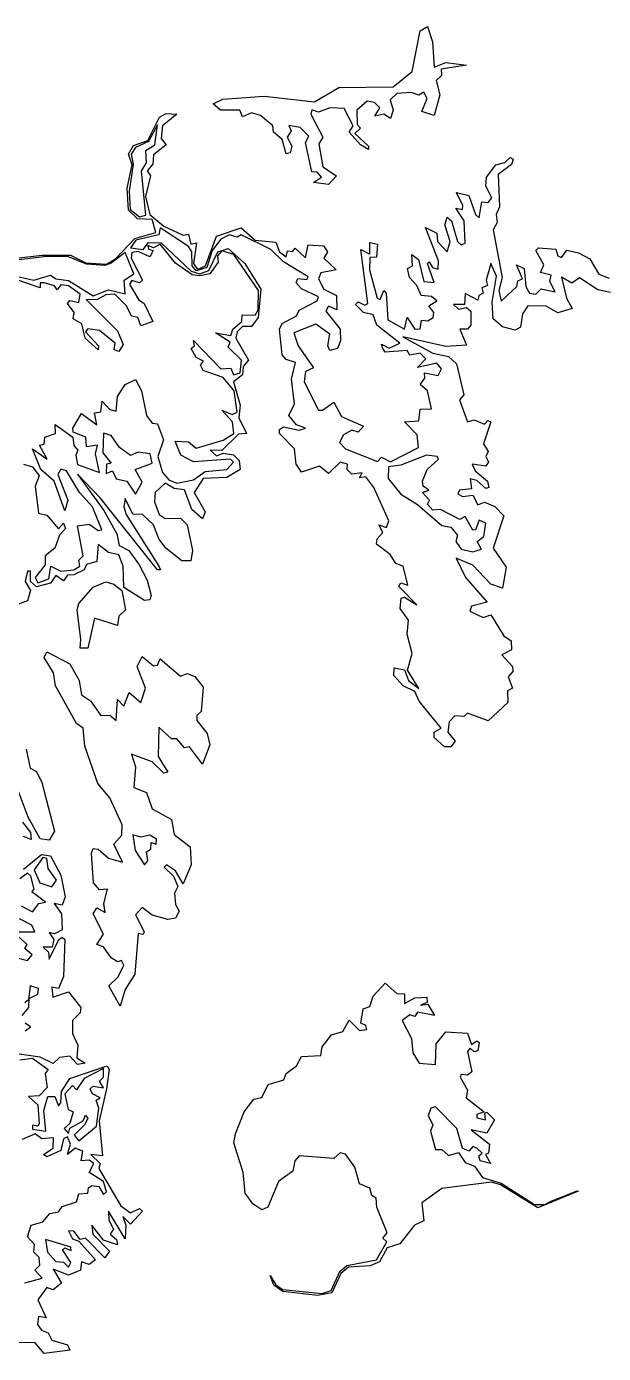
# Model space of a CAD drawing. Header units: millimetres. Extents: x 50 to 541, y 93 to 399.
# Drawn here: x 212.1 to 324.1, y 98.7 to 356.4 of the extents above; entities that cross this region are included whole.
import ezdxf

# ---------------------------------------------------------------- set-up
doc = ezdxf.new("R2010")
doc.units = ezdxf.units.MM
doc.layers.add('BAND_03', color=3, linetype='Continuous')

msp = doc.modelspace()

# ---------------------------------------------------------------- linework, layer by layer
at = {"layer": 'BAND_03'}
for points in [[(267.5, 328.14), (266.23, 333.88), (266.92, 335.12), (265.25, 336.74), (263, 337.14), (263.44, 336.12), (262.72, 334.88), (263.6, 333.12), (263.27, 331.88), (262.5, 331.66), (261.75, 334.44), (260.03, 335.88), (259.89, 337.12), (257.5, 339.1), (255.75, 339.63), (254, 338.87), (253.5, 340.12), (249.75, 340.12), (248.34, 341.38), (250.17, 342.25), (258.25, 342.83), (268, 341.74), (272.75, 344.52), (283.25, 344.7), (286.95, 347.62), (288.5, 355.57), (289.96, 356.38), (290.93, 353.38), (291.25, 348.48), (293.5, 349.37), (297.53, 348.88), (292.58, 348.12), (292.65, 346.88), (291.61, 345.88), (292.36, 343.12), (291.25, 339.13), (288.83, 339.88), (289.86, 342.38), (289.25, 343.63), (288.25, 343.04), (286.75, 343.57), (284, 343.38), (282.68, 342.12), (283.25, 340.12), (282.75, 338.53), (281.5, 339.37), (279.75, 338.96), (280.67, 340.62), (279.65, 341.62), (278.25, 341.88), (276.25, 340.12), (276.28, 337.38), (276.96, 336.62), (275.82, 335.62), (278.5, 333.16), (278.5, 332.53), (276.96, 333.38), (274.75, 335.85), (275.53, 337.12), (273.75, 340.45), (271, 340.6), (268.75, 339.74), (267.5, 340.2), (267.28, 339.38), (269.65, 334.88), (268.83, 333.62), (269.64, 329.12), (272.29, 327.38), (270.75, 325.69), (267.84, 326.12), (269.37, 327.12), (268.5, 328.12)], [(237.01, 333.38), (237.5, 337.31), (235.75, 334.04), (233.25, 332.91), (232.38, 331.62), (232.79, 329.62), (231.99, 324.38), (232.23, 320.88), (234, 319.4), (235.25, 319.76), (234.37, 328.38), (235.4, 329.88), (235.25, 332.28)], [(236.1, 273.38), (233.75, 273.7), (232.25, 273.08), (230.16, 274.62), (228.5, 276.98), (227, 277.41), (226.89, 273.62), (228.51, 271.62), (227.62, 271.38), (227.52, 269.62), (228.75, 270.1), (229.5, 268.55), (231.55, 268.12), (233.25, 265.58), (234.51, 267.88), (233.15, 270.38), (236.5, 271.59)], [(300, 260.54), (299.25, 258.65), (298.75, 258.59), (297.25, 261.21), (296.25, 260.66), (292.5, 262.58), (291, 262.45), (289.93, 263.62), (290.32, 264.38), (288.98, 265.88), (290.19, 266.38), (289.12, 267.12), (288.95, 268.12), (289.86, 270.38), (292.08, 272.38), (291.8, 272.88), (289.75, 273.12), (284.75, 271.2), (282.37, 270.88), (282.28, 268.62), (284.75, 265.58), (288, 263.59), (292.75, 259.52), (294.5, 259.15), (295.79, 257.62), (295.44, 256.38), (296.5, 254.91), (298.75, 254.37), (300.42, 254.88), (299.61, 256.38), (300.88, 257.38), (301.25, 259.94)], [(225, 247.51), (227.5, 248.57), (229, 248.07), (230.6, 246.88), (231.28, 243.12), (229.99, 241.88), (229.75, 240.07), (225.25, 241.51), (224, 235.67), (222.5, 235.66), (222.64, 237.38), (221.88, 243.12), (222.25, 244.36)], [(230.5, 175.01), (229.75, 174.74), (228.5, 175.53), (227, 177.71), (225.73, 178.12), (227.01, 180.12), (225.01, 184.12), (225.75, 185.24), (227.36, 184.38), (227.07, 186.12), (227.78, 188.88), (226.25, 188.76), (225.1, 190.12), (224.71, 195.88), (225, 196.76), (226, 196.65), (227.98, 194.88), (230.72, 194.12), (229.05, 197.62), (230.55, 199.38), (230.63, 201.38), (228.25, 206.59), (225.9, 209.38), (223.4, 216.62), (223.08, 220.12), (221.75, 221.06), (217.7, 228.38), (217.28, 230.88), (215.5, 233.88), (216, 234.95), (220.46, 232.62), (222.28, 229.38), (222.77, 226.62), (224.5, 225.45), (226.5, 222.57), (228.25, 222.68), (229.5, 221.63), (229.75, 225.73), (231, 224.4), (232, 227.09), (234.25, 225.13), (235.2, 227.88), (233.58, 232.12), (234.5, 234.03), (236.75, 232.25), (237.5, 232.39), (238, 233.6), (242, 230.25), (243.25, 230.78), (244.75, 230.16), (246.4, 228.12), (246, 223.38), (245.13, 222.62), (245.12, 221.62), (247.13, 219.12), (247.67, 216.88), (246.25, 213.18), (243.75, 216.49), (242.75, 216.35), (241.25, 218.08), (240.25, 218.07), (237.75, 220.32), (237.66, 214.62), (239.51, 211.62), (238.75, 211.4), (236.5, 213.59), (232.44, 215.12), (233.25, 212.62), (232.94, 208.62), (235.36, 207.62), (236.5, 204.45), (240.23, 202.38), (240.75, 199.49), (243.87, 197.12), (244.02, 193.62), (242.5, 189.89), (241, 192.43), (239.25, 193.6), (238.83, 193.12), (240.64, 191.38), (241.44, 189.38), (240.84, 188.12), (240.99, 185.88), (241.71, 184.62), (241, 183.22), (239.5, 183), (236.5, 183.83), (234.5, 185.29), (233.22, 183.88), (234.91, 180.62), (234.75, 180.1), (233.75, 180.29), (233.08, 172.38), (231.22, 169.38), (230.25, 166.19), (228.06, 170.12), (229.87, 171.88), (230.97, 174.12)], [(237.25, 197.64), (237.29, 198.62), (236, 199.37), (234.25, 199), (232.75, 199.45), (233.17, 196.38), (235, 193.58), (235.61, 194.38), (235.38, 196.12), (236.24, 196.62), (236.25, 197.92)], [(213.53, 192.62), (214.68, 190.12), (217, 189.35), (217.91, 190.62), (216.3, 192.88), (216, 194.84), (215.25, 195.01)], [(260.5, 112.07), (261.88, 111.12), (269.5, 110.37), (271.25, 110.96), (272.92, 114.62), (274.25, 115.82), (280.05, 116.88), (282.04, 120.38), (281.25, 121.12), (282.13, 122.12), (280.08, 127.12), (280, 128.88), (279.16, 129.38), (278.75, 130.84), (276.75, 131.68), (275.81, 134.88), (274, 137.41), (273, 137.67), (271.75, 136.56), (265, 137.13), (264.16, 136.12), (263.79, 134.12), (261.04, 132.12), (258.91, 127.12), (257.75, 126.62), (256, 127.78), (254.55, 129.88), (254.15, 133.88), (252.33, 139.62), (252.67, 141.38), (254.33, 145.62), (256.21, 148.12), (257.75, 148.4), (259, 150.94), (262.05, 151.88), (262.52, 153.12), (264.5, 154.59), (265.49, 156.38), (269.25, 156.59), (269.5, 158.29), (271.33, 160.62), (273.5, 161.25), (274.75, 163.46), (276.75, 161.46), (278.17, 161.62), (278, 162.4), (276.98, 162.88), (277.45, 165.62), (278.75, 166.12), (279.4, 168.12), (281.75, 170.6), (284, 168.61), (285.5, 168.57), (285.5, 166.71), (287.5, 167.79), (289.85, 167.88), (289.88, 166.88), (288.62, 166.38), (290, 166.52), (291.33, 164.38), (288, 165.01), (287.5, 164.16), (286.5, 164.51), (285.01, 163.38), (286.84, 159.88), (287.08, 157.12), (288.35, 155.12), (291.5, 154.84), (291.63, 158.88), (293.5, 161.17), (297.75, 160.95), (298.5, 158.73), (299.5, 159.4), (300.01, 159.12), (299.75, 157.46), (299, 157.28), (298.25, 158), (297.7, 157.38), (298.59, 153.38), (297.75, 152.75), (296.5, 152.89), (296.28, 152.38), (297.75, 149.88), (297.49, 148.38), (300.96, 145.62), (299.55, 145.12), (299.5, 144.49), (301.23, 144.12), (301.08, 145.38), (301.5, 145.61), (302.94, 144.12), (301.5, 141.48), (298.41, 142.12), (301.97, 139.38), (301.78, 137.62), (301.2, 137.38), (302.21, 135.62), (300.16, 136.12), (299.9, 137.12), (300.56, 137.62), (299.52, 138.62), (298.75, 138.92), (298, 138.04), (296.75, 138.56), (295.62, 142.38), (291.5, 146.64), (290.61, 146.38), (290.1, 144.88), (290.97, 143.12), (290.52, 141.88), (291.5, 138.36), (292.75, 138.35), (294, 137.18), (296, 137.77), (297.25, 135.79), (299.08, 135.12), (300.63, 132.88), (304.25, 131.78), (310.72, 127.62), (312.74, 127.62), (314, 128.31), (319, 130.3), (319.22, 130.25), (311.38, 127), (304.12, 131.5), (302.38, 132), (292.75, 130.73), (288.88, 128), (289.26, 124.5), (287.45, 123.62), (284.6, 120), (282.12, 119.25), (280.62, 116.5), (278.82, 115.75), (274.62, 115.5), (273.12, 114.25), (271.38, 110.5), (268.62, 110), (261.88, 110.75), (260.12, 112), (259.38, 113.85)], [(226.39, 148.38), (224.9, 149.12), (224.42, 150.12), (225, 150.6), (227, 150.3), (226.27, 151.62), (227.05, 152.38), (227, 154.03), (223.25, 152.1), (221.75, 149.9), (221, 150.73), (219.5, 149.16), (220.15, 146.12), (221.12, 145.62), (220.5, 143.39), (219.38, 142.38), (220.25, 141.47), (220.5, 142.49), (223.07, 143.88), (223.5, 144.98), (223.97, 144.38), (223.31, 143.12), (221.31, 141.12), (222.25, 139.99), (225.65, 142.88), (226.12, 146.38), (225.58, 147.88)], [(220.67, 119.38), (215.73, 120.88), (216.14, 118.38), (217.75, 116.6), (219.25, 116.46), (220.25, 115.5), (220.66, 116.38), (219.07, 118.88), (219.5, 119.26), (220.75, 118.73)]]:
    msp.add_lwpolyline(points, close=True, dxfattribs=at)
for points in [[(202.05, 310.5), (215.12, 312), (220.62, 312), (223.62, 310.5), (227.62, 310.25), (229.38, 311.25), (233.12, 315.25), (237.2, 316.38), (236.5, 318.91), (233.62, 319.03), (231.88, 320.69), (231.62, 325), (232.62, 329.5), (231.88, 331.62), (232.88, 333.25), (235.62, 334.25), (237.88, 338.75), (239.21, 339.5), (241.24, 339.38), (238.5, 337.07), (238.25, 334.62), (239.21, 333.38), (236.75, 331.47), (236.6, 329.62), (235.5, 328.38), (236.15, 327.38), (235.19, 323.38), (236, 319.89), (238.75, 317.64), (242.5, 315.84), (243.5, 316.09), (244, 314.15), (245.08, 314.38), (244.47, 310.38), (245.25, 309.22), (246.81, 309.88), (249, 315.64), (253.75, 317.29), (256.5, 314.89), (260.5, 314.49), (261.21, 312.62), (262.5, 311.65), (262.75, 312.8), (263.75, 312.71), (264.25, 313.33), (266.25, 311.47), (266.75, 313.97), (269.75, 313.8), (270.53, 312.62), (269.84, 311.38), (272.21, 309.12), (269.25, 308.54), (268.8, 307.38), (269.82, 305.38), (272.27, 304.12), (272.36, 301.38), (270.75, 302.06), (270.2, 301.12), (272.99, 297.62), (273.02, 295.38), (272.5, 293.86), (271, 293.46), (270.57, 294.38), (270.96, 296.62), (268.25, 298.6), (264, 296.87), (264.82, 294.38), (267.78, 290.12), (266.25, 289.38), (265.98, 287.38), (268.75, 281.9), (269.55, 281.88), (271.75, 283.41), (273.25, 280.63), (277.5, 278.81), (276.5, 277.59), (275.25, 277.99), (273.63, 277.12), (272.87, 275.62), (274, 274.41), (280.25, 271.92), (281, 272.76), (282.75, 271.83), (288.17, 274.62), (287.96, 277.12), (285.5, 279.64), (288.25, 279.81), (288.5, 282.07), (290.71, 282.12), (289.92, 285.62), (288.5, 286.88), (289.42, 288.12), (289.34, 289.12), (292, 288.62), (292.69, 289.88), (291.75, 291.04), (288, 290.17), (289.61, 291.88), (288.5, 292.97), (286.5, 292.57), (286, 293.49), (281.75, 293.18), (281.25, 293.84), (281, 294.72), (282.5, 293.92), (284.59, 294.88), (280.14, 298.38), (279.42, 300.38), (277.5, 300.86), (275.98, 302.38), (276.5, 302.89), (277.75, 302.28), (278.34, 302.62), (277, 313.11), (278.75, 312.17), (278.75, 314.41), (280.25, 314.12), (280.07, 311.62), (278.75, 311.54), (278.69, 309.12), (280.15, 303.62), (280.75, 303.38), (281.5, 305.14), (281.89, 304.62), (282.25, 299.42), (285.5, 297.62), (286, 299.91), (287.47, 297.62), (288.5, 297.65), (288.8, 299.38), (290, 299.2), (291.07, 299.88), (291.16, 300.88), (290.24, 302.12), (291.75, 303.12), (290.75, 303.96), (288.75, 304.12), (287.9, 306.12), (286.45, 307.62), (286.06, 309.38), (287.03, 309.88), (286.92, 312.12), (288.18, 311.12), (289.23, 306.88), (291.25, 306.7), (289.97, 310.38), (290.25, 310.71), (290.89, 309.62), (292, 309.28), (292.06, 310.88), (289.58, 317.38), (291.75, 316.26), (291.88, 314.62), (293.75, 312.62), (294.38, 314.62), (293.34, 317.88), (293.75, 319.34), (294.58, 318.62), (295.75, 314.65), (296.5, 313.98), (297.25, 314.29), (297.1, 318.62), (295.47, 321.12), (296.75, 320.84), (296.8, 321.62), (295.6, 324.12), (298, 323.55), (299.25, 319.88), (300, 319.22), (300.5, 322.37), (301.75, 322.2), (302.46, 323.12), (301.3, 325.38), (301.43, 327.12), (303.25, 329.5), (305, 329.96), (306, 330.93), (306.58, 330.62), (306.25, 329.57), (303.69, 327.62), (303.96, 321.38), (303.31, 319.88), (303.5, 318.32), (302.68, 316.88), (304.42, 307.62), (303.81, 305.12), (304.25, 303.08), (307.31, 305.88), (307.5, 306.98), (308.4, 307.38), (307.25, 310.13), (308.74, 309.38), (309.07, 305.88), (309.75, 304.63), (311, 304.41), (312, 305.42), (314.74, 304.88), (313.71, 306.88), (314, 308.12), (311.89, 308.62), (312.54, 310.12), (311, 312.88), (311.5, 313.43), (314.87, 313.12), (315.25, 311.88), (316, 311.53), (317, 312.96), (319.25, 312.44), (321.5, 311.26), (323.25, 308.27), (325.25, 307.51)], [(325.5, 304.76), (323, 305.28), (319.5, 307.55), (318, 306.57), (316, 307.74), (316.95, 303.62), (318.03, 301.62), (315.25, 300.78), (313, 302.11), (309.44, 302.12), (308.37, 300.62), (308, 297.98), (307, 297.44), (304.5, 298.06), (302.7, 299.62), (302.53, 302.88), (303.32, 307.88), (302.25, 310.35), (301.37, 307.12), (301.63, 306.12), (300.5, 305.67), (300.75, 304.62), (299.9, 304.12), (299.75, 303.24), (297.25, 304.52), (297.12, 302.38), (294.97, 302.38), (296, 301.51), (297.5, 301.84), (298.39, 301.12), (298.34, 298.38), (297.75, 297.6), (296.21, 297.62), (297.5, 294.53), (293.5, 294.25), (285.17, 296.12), (291, 292.98), (294, 292.32), (295.55, 290.88), (297.01, 284.88), (296.15, 283.88), (297.75, 279.62), (299, 280.03), (301, 279.15), (301.67, 279.88), (302.26, 279.62), (300.84, 275.38), (301.72, 273.88), (301.27, 272.88), (301.82, 271.88), (301.25, 271.01), (298.64, 271.38), (299.23, 270.12), (301.58, 268.12), (301.88, 266.88), (301.25, 266.67), (299.5, 268.26), (298.25, 268.54), (298.5, 266.61), (296.17, 266.38), (295.84, 265.62), (296.75, 265.11), (298.75, 265.4), (299.75, 263.53), (301, 264.05), (303, 263.21), (304.77, 261.38), (302.71, 255.12), (305.21, 251.38), (304.5, 247.33), (302.25, 248.07), (298.75, 251.81), (295.5, 253.12), (297.32, 249.38), (301.57, 244.62), (298.5, 243.83), (298.18, 242.88), (300.75, 241.65), (302.25, 242.12), (304.75, 238.07), (306.21, 237.12), (306.25, 235.33), (304.36, 234.38), (306.43, 232.12), (306.53, 231.12), (305.64, 230.12), (306.48, 227.88), (305.5, 227.39), (305.55, 225.12), (301.75, 221.55), (297.75, 223.07), (297, 222.43), (295.25, 222.56), (294.15, 221.38), (293.93, 219.38), (295.34, 217.62), (294.5, 216.49), (293.25, 216.54), (291.25, 218.3), (291.23, 219.38), (292.62, 220.12), (288.34, 225.38), (287.5, 227.24), (285.22, 228.38), (283.44, 230.38), (283.5, 231.85), (285.5, 231.44), (286.26, 229.38), (288.25, 227.83), (286.09, 231.38), (286.95, 234.62), (285.97, 238.38), (286.25, 241.12), (284.64, 243.38), (284.85, 245.38), (285.5, 245.55), (287.86, 244.12), (284.38, 247.62), (284.75, 248.37), (286.15, 247.88), (285.23, 251.62), (283.78, 252.12), (282.68, 253.88), (280.06, 255.88), (280.15, 256.88), (281.3, 258.12), (280.5, 259.62), (282, 259.12), (282.46, 260.38), (279.5, 266.85), (278, 268.94), (276.75, 268.73), (277.25, 269.73), (275.25, 269.48), (274.34, 270.38), (274.44, 271.38), (273, 271.78), (270.75, 269.61), (269, 271.01), (265.5, 269.86), (264.45, 271.38), (264.11, 274.38), (261.19, 277.38), (261.22, 278.12), (262, 278.62), (265, 277.99), (266.24, 278.38), (264.5, 279.07), (263.04, 280.88), (264.09, 283.12), (263.52, 287.88), (264.31, 291.12), (262.5, 291.73), (261.74, 292.62), (261.18, 297.62), (261.75, 298.71), (264.5, 300.21), (265, 301.29), (268.55, 303.12), (268.75, 303.9), (265.5, 305.42), (264.45, 306.62), (264.75, 307.44), (266.5, 307.27), (266.75, 307.78), (262, 310.66), (259.5, 313.1), (253.75, 315.93), (253, 315.48), (251.5, 315.9), (249.8, 315.12), (248.15, 312.88), (247.06, 309.62), (245, 308.92), (244.22, 309.88), (244.16, 312.62), (243.5, 313.69), (238, 317.31), (237.75, 315.96), (233.3, 314.88), (232.25, 313.39), (234.75, 313.07), (235.75, 314.46), (238.25, 314.38), (244.04, 308.88), (245.75, 308.37), (247.5, 309), (249.25, 312.66), (251.25, 313.28), (254.48, 310.38), (257.61, 305.38), (257.09, 299.88), (255.74, 298.12), (254, 298.13), (252.97, 297.12), (252.72, 295.88), (255.16, 291.62), (254.12, 290.38), (254, 288.74), (252.26, 287.38), (253.57, 282.88), (253.28, 280.38), (254.8, 277.38), (253.25, 277.25), (250, 274.03), (247.72, 274.12), (249, 273.01), (250.25, 273.51), (252.25, 273.22), (253.38, 272.12), (253.54, 270.38), (251, 268.79), (246.4, 268.62), (244.62, 265.88), (246.74, 262.12), (246.25, 260.78), (244.16, 262.62), (242.75, 266.42), (240.75, 266.67), (239, 267.73), (237.06, 265.88), (236.9, 264.12), (237.85, 261.62), (239, 260.85), (242, 260.92), (243.25, 259.62), (244.3, 254.62), (244, 252.63), (242.25, 252.63), (239.16, 255.12), (237.76, 256.88), (236.75, 259.65), (234.57, 261.62), (232.75, 261.72), (231.25, 264.71), (230.97, 263.12), (231.45, 261.62), (237.8, 251.62), (238.07, 250.88), (237.48, 250.88), (226.36, 264.88), (222, 269.45), (227.09, 262.38), (229.61, 257.88), (230.08, 255.62), (231.96, 254.62), (233.93, 251.88), (235.48, 248.88), (236.28, 245.88), (236, 245.09), (235, 244.93), (231, 247.43), (230.84, 251.62), (230, 253.8), (228, 254.24), (226, 255.8), (225.75, 252.52), (223.75, 251.92), (223.24, 250.88), (221.25, 249.92), (220, 249.86), (219.25, 248.73), (217.75, 249.81), (216.75, 248.27), (214, 247.57), (212.87, 248.62), (212.84, 250.62), (212.26, 250.62), (211.78, 248.62), (212.82, 246.88), (212.27, 244.88), (210, 244.03)], [(209.75, 307.94), (213.5, 307.15), (216.75, 308.1), (217.75, 307.36), (220.25, 307.04), (225, 304.08), (228, 305.23), (231.25, 304.46), (231.04, 307.12), (232.9, 308.38), (231.25, 312.52), (228.5, 310.45), (227.25, 309.95), (223.75, 310.24), (220.25, 311.66), (216, 311.7), (202.5, 310.12)], [(211.5, 271.42), (213.25, 270.89), (214.53, 269.12), (213.77, 267.12), (214.41, 261.88), (216, 261.51), (218.25, 258.87), (219.25, 259.93), (219.63, 258.88), (218.45, 257.62), (217.54, 255.12), (215.71, 253.62), (215.68, 251.88), (213.76, 249.38), (214.25, 248.36), (216.39, 249.12), (216.81, 251.62), (218.75, 250.61), (221.25, 250.87), (222.43, 251.62), (222.25, 252.73), (223.04, 253.62), (222, 259.43), (224.25, 259.74), (226, 258.5), (226.68, 258.62), (224.91, 263.12), (222.37, 265.88), (219.82, 270.12), (218.75, 270.4), (218.15, 269.38), (220.12, 264.38), (219.5, 262.36), (217.45, 268.12), (214.88, 270.38), (213.24, 274.38), (216.1, 272.38), (214.56, 275.12), (215.5, 275.28), (215.63, 276.62), (217.73, 277.38), (217.62, 279.12), (221.06, 276.62), (221.25, 275.01), (222.01, 274.12), (221.63, 273.12), (222, 271.34), (226.25, 269.8), (225.47, 273.38), (225.83, 275.12), (223.75, 274.79), (223.6, 276.62), (221.12, 277.62), (221.04, 278.38), (222.75, 281.26), (225.75, 279.07), (225.29, 281.38), (226.5, 281.54), (226.75, 283.66), (228.25, 282.04), (229.5, 281.68), (229.75, 284.57), (231.25, 286.85), (233.25, 287.86), (234.37, 285.62), (235.36, 280.88), (236.5, 279.36), (237.5, 279.23), (238.69, 276.12), (237.58, 272.88), (238.5, 269.78), (239.69, 268.38), (241.25, 267.72), (244.47, 268.38), (246.75, 269.95), (251, 270.34), (252.25, 271.76), (251.66, 272.38), (244.5, 271.88), (242.01, 273.12), (240.91, 275.88), (243.5, 275.77), (245, 274.53), (250.25, 276.06), (252.32, 277.38), (252.05, 279.62), (250.01, 281.88), (252, 281.07), (253, 281.51), (252.38, 285.62), (250.25, 288.24), (246.37, 289.62), (245.83, 290.62), (246.45, 291.38), (245, 292.1), (244.04, 293.88), (244.7, 294.38), (244.5, 295.4), (249.8, 289.88), (251.75, 290.01), (252.25, 288.75), (253.55, 289.12), (253.83, 291.62), (251.23, 294.12), (251.6, 295.12), (248.78, 296.88), (251.75, 296.37), (252.14, 297.62), (253.9, 299.12), (253.94, 300.38), (256.5, 300.31), (257.06, 301.38), (257.11, 305.12), (252.34, 312.12), (250, 312.82), (249.18, 311.88), (249.28, 310.62), (247.68, 308.38), (245.75, 307.99), (244.25, 308.18), (241, 310.4), (238, 314.09), (236.75, 313.38), (235.65, 313.88), (235.75, 313.13), (236.7, 312.88), (236, 311.69), (233.75, 312.69), (232.5, 312.52), (232.42, 311.38), (234.61, 307.12), (234, 306.62), (232.5, 307.06), (232.07, 306.38), (233.83, 303.38), (234.92, 302.62), (236.62, 299.12), (234.25, 298.28), (233.69, 299.88), (232.43, 300.12), (231.48, 302.12), (229.25, 304.43), (227.5, 304.28), (225.75, 303.32), (223.64, 303.38), (229.75, 297.26), (230.82, 294.62), (230, 293.28), (229.08, 293.62), (229.27, 294.88), (226.25, 297.36), (224, 297.65), (223.55, 297.12), (226.06, 294.38), (226, 293.62), (223.48, 295.88), (222.83, 298.62), (221.11, 299.62), (221.33, 300.88), (220.06, 302.62), (220.5, 303.2), (222.25, 302.8), (222.47, 304.38), (220.25, 306.02), (218.75, 306.25), (218, 305.25), (217.5, 306.05), (215.5, 306.63), (214.75, 306.58), (214.75, 305.65), (210, 307.26)], [(212, 216.09), (212.81, 212.38), (214, 211.74), (215.03, 209.62), (217.51, 200.12), (216.46, 198.38), (214.75, 198.63), (212.36, 202.88), (209.89, 209.62)], [(211.3, 201.88), (212.87, 199.88), (213, 198.5), (211.5, 199.13)], [(211.5, 192.75), (215, 195.64), (216.73, 195.38), (218.74, 191.62), (219.56, 187.38), (219, 185.76), (217.44, 186.12), (218.84, 184.12), (219, 180.96), (217.5, 180.23), (216.5, 180.44), (217.35, 179.12), (217.04, 177.62), (215.33, 177.62), (216.36, 176.62), (216.5, 175.3), (218.37, 179.12), (219, 179.53), (219.54, 179.12), (219.25, 171.93), (218.25, 169.61), (216.97, 169.88), (217.18, 167.88), (220.25, 168.96), (222.65, 165.88), (222.51, 164.88), (220.97, 163.38), (221.03, 160.88), (222.04, 158.62), (221.87, 156.12), (223.49, 155.12), (222, 154.86), (220.5, 156.45), (218.5, 156.2), (217.25, 155.04), (214.75, 156.24), (210.19, 156.88)], [(211, 185.65), (213.25, 184.49), (214.46, 186.12), (215.78, 186.38), (213.08, 188.38), (213.56, 188.88), (212.92, 191.38), (212.25, 191.99), (210.79, 190.88)], [(210.5, 180.58), (213.68, 180.62), (213.13, 181.88), (210.72, 183.12)], [(210.25, 175.56), (212.25, 175.06), (213.16, 176.12), (211.73, 177.38), (212.19, 178.12), (209.91, 180.12)], [(211.21, 164.38), (212.5, 165.92), (212.56, 167.62), (214.25, 168.51), (214.41, 169.62), (212.75, 170.08), (212.43, 167.38), (211.75, 166.8)], [(211.81, 161.38), (212.84, 162.12), (211.83, 162.88)], [(210.75, 155.73), (213.25, 156.06), (216.27, 153.88), (215.71, 153.12), (216.05, 150.38), (214.5, 148.78), (212.43, 148.62), (214.25, 146.99), (214.5, 143.29), (214.25, 142.85), (213.25, 143.04), (213.25, 142.28), (215.82, 141.88), (215.45, 145.88), (216.18, 148.62), (217.57, 148.62), (218.25, 146.84), (218.76, 147.38), (218.85, 149.62), (220.5, 152.09), (227.75, 154.58), (228.11, 153.88), (227.58, 150.12), (226.2, 143.88), (226.85, 137.12), (224.54, 137.38), (226.38, 135.62), (226.09, 134.62), (230.39, 127.38), (232.25, 126.05), (234, 126.85), (234.6, 126.38), (232.25, 123.82), (230.75, 125.34), (231.35, 123.62), (231.25, 120.97), (227.97, 126.38), (228.05, 124.62), (228.97, 122.88), (228.29, 121.88), (229.53, 120.88), (229.75, 119.81), (227, 120.73), (224.75, 123.63), (224.95, 121.88), (228.2, 118.62), (227.25, 117.28), (223.5, 121.13), (222.5, 120.88), (221.25, 122.49), (220.25, 122.55), (221, 120.98), (222.25, 120.53), (225.46, 116.88), (224.25, 115.97), (222.75, 116.52), (222.53, 114.88), (220.25, 113.96), (217.25, 115.07), (218.88, 112.38), (217.25, 111.11), (216, 111.51), (214.25, 109.11), (215.86, 105.62), (214.41, 105.88), (214.2, 104.38), (215, 103.24), (216.25, 102.76), (217, 101.31), (220.06, 100.38), (220.5, 99.38), (215.5, 98.73), (213.75, 100.8), (210.25, 100.84)], [(211.75, 112.41), (215.14, 113.38), (213.67, 114.88), (214.66, 115.88), (214.5, 117.38), (213.46, 118.38), (213.64, 119.88), (212.25, 121.38), (212.97, 123.62), (215.25, 124.27), (216.61, 125.88), (218.25, 126.23), (219, 127.28), (221.75, 128.15), (222.25, 129.75), (224, 129.88), (224.08, 130.88), (224.75, 131.37), (226.13, 131.12), (227, 129.59), (227.6, 130.12), (227, 132.15), (224.26, 133.88), (225.17, 135.62), (224.25, 136.29), (222.67, 136.12), (223, 138.04), (221.5, 138.58), (220.05, 137.38), (220.59, 139.38), (220, 140.82), (219.28, 140.38), (218.73, 138.12), (216, 136.93), (215.35, 137.38), (217.25, 138.61), (217.34, 140.62), (215.07, 140.38), (213.75, 141.39), (211.25, 140.27)]]:
    msp.add_lwpolyline(points, dxfattribs=at)

doc.saveas('drawing.dxf')
